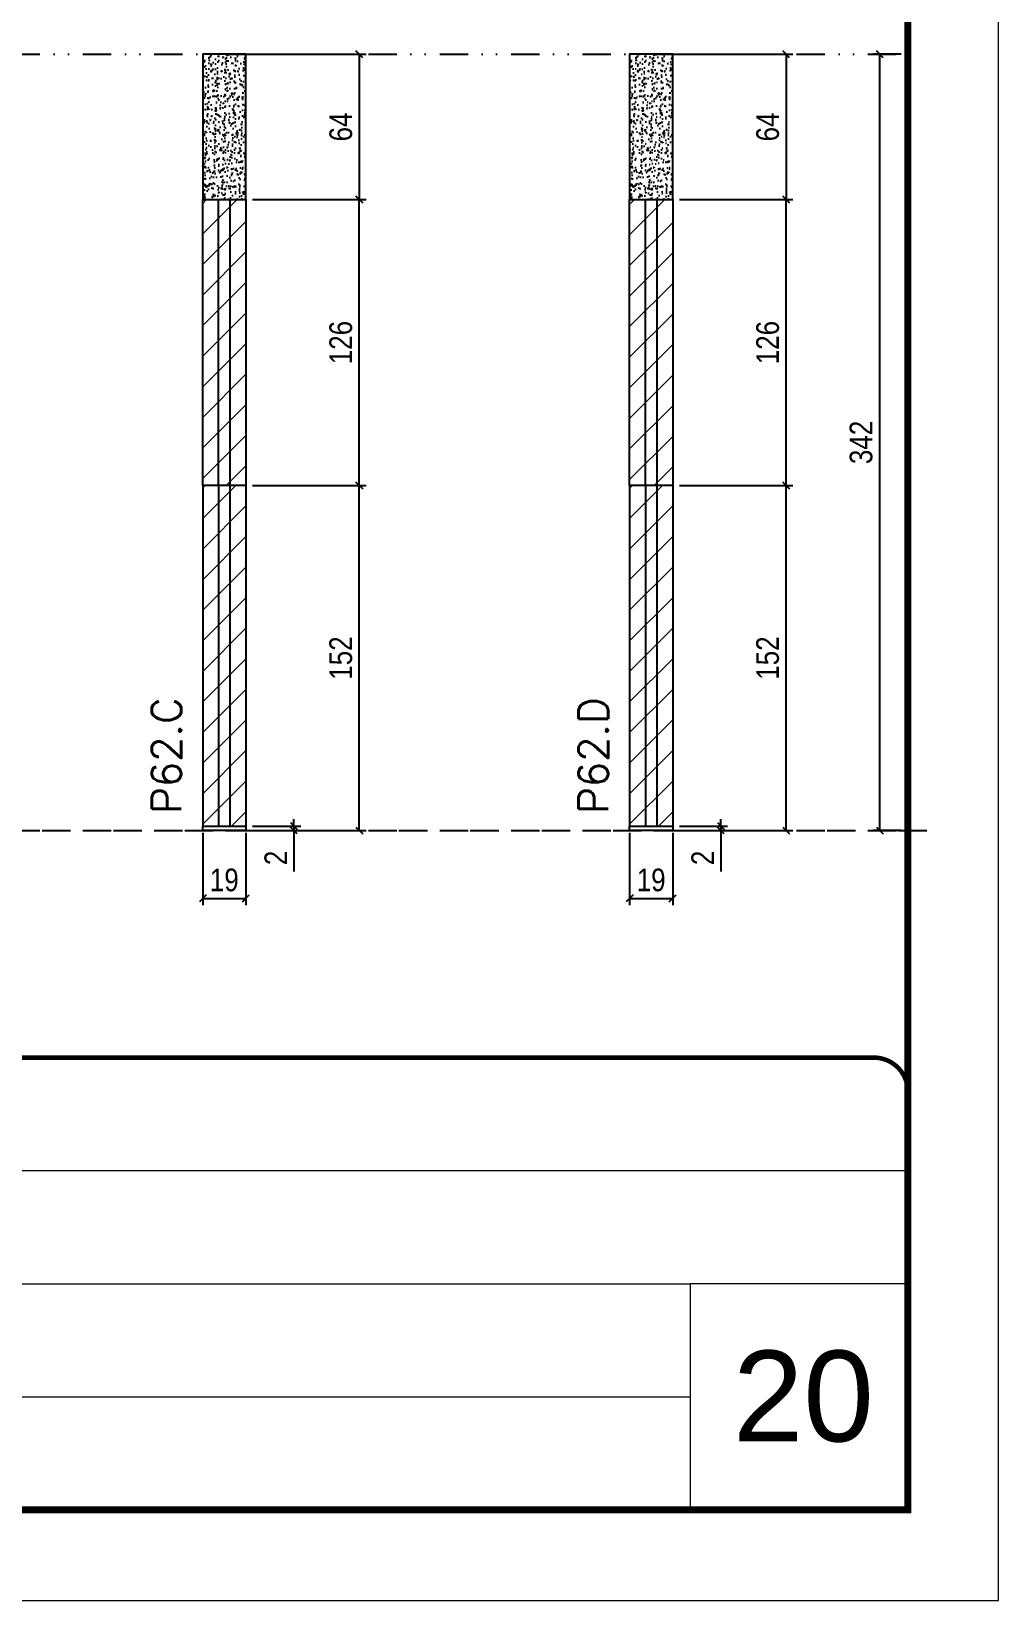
# Model space of a CAD drawing. Extents: x 14400 to 27878, y -21631 to 6985.
# Drawn here: x 20241 to 20667, y 1340 to 2032 of the extents above; entities that cross this region are included whole.
import ezdxf

# ---------------------------------------------------------------- set-up
doc = ezdxf.new("R2010")
doc.units = 0
for name, pattern in [('CONTINUO', [0]), ('DASHED', [0.75, 0.5, -0.25]), ('DIVIDE2', [0.625, 0.25, -0.125, 0, -0.125, 0, -0.125])]:
    doc.linetypes.add(name, pattern=pattern)
for name, color, linetype, lineweight in [('CARIMBO', 255, 'Continuous', 9), ('Folhas', 255, 'Continuous', 9), ('Hachura', 251, 'Continuous', 9), ('SARRAFO DE PRESSAO', 251, 'DASHED', 9), ('Texto Seção', 7, 'Continuous', 15)]:
    doc.layers.add(name, color=color, linetype=linetype, lineweight=lineweight)
for name, color, linetype in [('COTA', 241, 'Continuous'), ('Nível', 160, 'Continuous'), ('Painéis', 200, 'Continuous'), ('SARR_2.2x7', 40, 'Continuous')]:
    doc.layers.add(name, color=color, linetype=linetype)
doc.styles.add('ARIAL', font='arial.ttf')
doc.styles.add('COTA TECNICA', font='techl___.ttf', dxfattribs={"height": 10})
doc.styles.add('COTA TECNICA-50', font='techl___.ttf', dxfattribs={"height": 10})
doc.styles.add('REGUA-120', font='ROMANS.shx', dxfattribs={"height": 15})
doc.dimstyles.new('COTA PAINEL-50', dxfattribs={"dimtxt": 10, "dimasz": 3, "dimexe": 3, "dimexo": 3, "dimgap": 3, "dimtad": 1, "dimdec": 1, "dimzin": 12, "dimdsep": 46, "dimtxsty": 'COTA TECNICA-50', "dimblk1": 'OBLIQUE', "dimblk2": 'OBLIQUE', "dimsah": 1, "dimcen": 0.9, "dimclrd": 4, "dimclre": 4, "dimclrt": 240, "dimadec": 1, "dimazin": 3, "dimtfac": 1, "dimtdec": 1, "dimtmove": 0, "dimatfit": 3, "dimfxl": 1, "dimtolj": 1, "dimtzin": 12, "dimarcsym": 0})
doc.dimstyles.new('PAINEL', dxfattribs={"dimtxt": 10, "dimasz": 3, "dimexe": 3, "dimexo": 3, "dimgap": 3, "dimtad": 1, "dimdec": 1, "dimzin": 12, "dimdsep": 46, "dimtxsty": 'COTA TECNICA', "dimblk1": 'OBLIQUE', "dimblk2": 'OBLIQUE', "dimsah": 1, "dimcen": 0.9, "dimclrd": 4, "dimclre": 4, "dimclrt": 240, "dimadec": 1, "dimazin": 3, "dimtfac": 1, "dimtdec": 1, "dimtmove": 0, "dimatfit": 3, "dimfxl": 1, "dimtolj": 1, "dimtzin": 12, "dimarcsym": 0})

# ---------------------------------------------------------------- blocks, each defined once
blk = doc.blocks.new('9999999999')
at = {"color": 30, "linetype": 'CONTINUO'}
for p, q in [((98564.56, 34379.64), (99583.98, 34379.64)), ((98564.56, 34329.83), (99487.98, 34329.83)), ((99583.98, 34329.83), (99487.98, 34329.83)), ((99487.98, 34329.83), (99487.98, 34230.21)), ((98564.56, 34280.02), (99487.98, 34280.02))]:
    blk.add_line(p, q, dxfattribs=at)
at = {"color": 30, "linetype": 'CONTINUO', "const_width": 2}
blk.add_lwpolyline([(99583.98, 34230.21), (99583.98, 34414.45, 0.414214), (99568.98, 34429.45), (98228.98, 34429.45, 0.414214), (98213.98, 34414.45), (98213.98, 34245.21, 0.414214), (98228.98, 34230.21), (99583.98, 34230.21)], format="xyb", dxfattribs=at)
at = {"layer": 'Folhas'}
blk.add_lwpolyline([(98138.98, 34190.21), (99623.98, 34190.21), (99623.98, 35240.21), (98138.98, 35240.21)], close=True, dxfattribs=at)
at = {"layer": 'Folhas', "color": 30, "const_width": 3}
blk.add_lwpolyline([(98213.98, 34230.21), (99583.98, 34230.21), (99583.98, 35200.21), (98213.98, 35200.21)], close=True, dxfattribs=at)
blk = doc.blocks.new('_Oblique')
at = {"color": 0, "linetype": 'ByBlock', "lineweight": -2}
blk.add_line((-0.5, -0.5), (0.5, 0.5), dxfattribs=at)
blk = doc.blocks.new('*D901')
at = {"layer": 'COTA', "color": 4, "lineweight": -2, "transparency": 16777216}
for p, q in [((20316.18, 1678.71), (20316.18, 1646.82)), ((20335.18, 1678.71), (20335.18, 1646.82)), ((20316.18, 1649.82), (20335.18, 1649.82))]:
    blk.add_line(p, q, dxfattribs=at)
at = {"layer": 'Defpoints', "color": 0, "transparency": 16777216}
for p in [(20316.18, 1681.71), (20335.18, 1681.71), (20335.18, 1649.82)]:
    blk.add_point(p, dxfattribs=at)
at = {"layer": 'COTA', "color": 4, "lineweight": -2, "transparency": 16777216, "xscale": 3, "yscale": 3, "zscale": 3, "rotation": 180}
blk.add_blockref('_Oblique', (20316.18, 1649.82), dxfattribs=at)
at = {"layer": 'COTA', "color": 4, "lineweight": -2, "transparency": 16777216, "xscale": 3, "yscale": 3, "zscale": 3}
blk.add_blockref('_Oblique', (20335.18, 1649.82), dxfattribs=at)
at = {"layer": 'COTA', "color": 240, "transparency": 16777216, "insert": (20325.68, 1657.9), "char_height": 10, "attachment_point": 5, "style": 'COTA TECNICA'}
blk.add_mtext('\\A1;19', dxfattribs=at)
blk = doc.blocks.new('*D902')
at = {"layer": 'COTA', "color": 4, "lineweight": -2, "transparency": 16777216}
for p, q in [((20338.18, 1681.71), (20359.37, 1681.71)), ((20356.37, 1681.71), (20356.37, 1684.71)), ((20356.37, 1681.71), (20356.37, 1679.71)), ((20338.18, 1679.71), (20359.37, 1679.71)), ((20356.37, 1679.71), (20356.37, 1661.6))]:
    blk.add_line(p, q, dxfattribs=at)
at = {"layer": 'Defpoints', "color": 0, "transparency": 16777216}
for p in [(20335.18, 1681.71), (20356.37, 1681.71), (20335.18, 1679.71)]:
    blk.add_point(p, dxfattribs=at)
at = {"layer": 'COTA', "color": 4, "lineweight": -2, "transparency": 16777216, "xscale": 3, "yscale": 3, "zscale": 3}
for p, rotation in [((20356.37, 1681.71), 270), ((20356.37, 1679.71), 90)]:
    blk.add_blockref('_Oblique', p, dxfattribs=dict(at, rotation=rotation))
at = {"layer": 'COTA', "color": 240, "transparency": 16777216, "insert": (20348.37, 1667.65), "char_height": 10, "attachment_point": 5, "rotation": 90, "style": 'COTA TECNICA-50'}
blk.add_mtext('\\A1;2', dxfattribs=at)
blk = doc.blocks.new('*D925')
at = {"layer": 'COTA', "color": 4, "linetype": 'ByBlock', "lineweight": -2, "transparency": 16777216}
for p, q in [((20338.18, 2021.71), (20388.17, 2021.71)), ((20385.17, 2021.71), (20385.17, 1957.71)), ((20338.18, 1957.71), (20388.17, 1957.71))]:
    blk.add_line(p, q, dxfattribs=at)
at = {"layer": 'Defpoints', "color": 0, "linetype": 'ByBlock', "transparency": 16777216}
for p in [(20335.18, 2021.71), (20335.18, 1957.71), (20385.17, 1957.71)]:
    blk.add_point(p, dxfattribs=at)
at = {"layer": 'COTA', "color": 4, "linetype": 'ByBlock', "lineweight": -2, "transparency": 16777216, "xscale": 3, "yscale": 3, "zscale": 3}
for p, rotation in [((20385.17, 2021.71), 90), ((20385.17, 1957.71), 270)]:
    blk.add_blockref('_Oblique', p, dxfattribs=dict(at, rotation=rotation))
at = {"layer": 'COTA', "color": 240, "linetype": 'ByBlock', "transparency": 16777216, "insert": (20377.07, 1989.71), "char_height": 10, "attachment_point": 5, "rotation": 90, "style": 'COTA TECNICA'}
blk.add_mtext('\\A1;64', dxfattribs=at)
blk = doc.blocks.new('*D903')
at = {"layer": 'COTA', "color": 4, "lineweight": -2, "transparency": 16777216}
for p, q in [((20338.18, 1831.71), (20388.17, 1831.71)), ((20385.17, 1679.71), (20385.17, 1831.71)), ((20338.18, 1679.71), (20388.17, 1679.71))]:
    blk.add_line(p, q, dxfattribs=at)
at = {"layer": 'Defpoints', "color": 0, "transparency": 16777216}
for p in [(20335.18, 1831.71), (20385.17, 1831.71), (20335.18, 1679.71)]:
    blk.add_point(p, dxfattribs=at)
at = {"layer": 'COTA', "color": 4, "lineweight": -2, "transparency": 16777216, "xscale": 3, "yscale": 3, "zscale": 3}
for p, rotation in [((20385.17, 1831.71), 90), ((20385.17, 1679.71), 270)]:
    blk.add_blockref('_Oblique', p, dxfattribs=dict(at, rotation=rotation))
at = {"layer": 'COTA', "color": 240, "transparency": 16777216, "insert": (20377.06, 1755.71), "char_height": 10, "attachment_point": 5, "rotation": 90, "style": 'COTA TECNICA-50'}
blk.add_mtext('\\A1;152', dxfattribs=at)
blk = doc.blocks.new('*D904')
at = {"layer": 'COTA', "color": 4, "lineweight": -2, "transparency": 16777216}
for p, q in [((20504.33, 1678.71), (20504.33, 1646.82)), ((20523.33, 1678.71), (20523.33, 1646.82)), ((20504.33, 1649.82), (20523.33, 1649.82))]:
    blk.add_line(p, q, dxfattribs=at)
at = {"layer": 'Defpoints', "color": 0, "transparency": 16777216}
for p in [(20504.33, 1681.71), (20523.33, 1681.71), (20523.33, 1649.82)]:
    blk.add_point(p, dxfattribs=at)
at = {"layer": 'COTA', "color": 4, "lineweight": -2, "transparency": 16777216, "xscale": 3, "yscale": 3, "zscale": 3, "rotation": 180}
blk.add_blockref('_Oblique', (20504.33, 1649.82), dxfattribs=at)
at = {"layer": 'COTA', "color": 4, "lineweight": -2, "transparency": 16777216, "xscale": 3, "yscale": 3, "zscale": 3}
blk.add_blockref('_Oblique', (20523.33, 1649.82), dxfattribs=at)
at = {"layer": 'COTA', "color": 240, "transparency": 16777216, "insert": (20513.83, 1657.9), "char_height": 10, "attachment_point": 5, "style": 'COTA TECNICA'}
blk.add_mtext('\\A1;19', dxfattribs=at)
blk = doc.blocks.new('*D905')
at = {"layer": 'COTA', "color": 4, "lineweight": -2, "transparency": 16777216}
for p, q in [((20526.33, 1681.71), (20547.52, 1681.71)), ((20544.52, 1681.71), (20544.52, 1684.71)), ((20544.52, 1681.71), (20544.52, 1679.71)), ((20526.33, 1679.71), (20547.52, 1679.71)), ((20544.52, 1679.71), (20544.52, 1661.6))]:
    blk.add_line(p, q, dxfattribs=at)
at = {"layer": 'Defpoints', "color": 0, "transparency": 16777216}
for p in [(20523.33, 1681.71), (20544.52, 1681.71), (20523.33, 1679.71)]:
    blk.add_point(p, dxfattribs=at)
at = {"layer": 'COTA', "color": 4, "lineweight": -2, "transparency": 16777216, "xscale": 3, "yscale": 3, "zscale": 3}
for p, rotation in [((20544.52, 1681.71), 270), ((20544.52, 1679.71), 90)]:
    blk.add_blockref('_Oblique', p, dxfattribs=dict(at, rotation=rotation))
at = {"layer": 'COTA', "color": 240, "transparency": 16777216, "insert": (20536.52, 1667.65), "char_height": 10, "attachment_point": 5, "rotation": 90, "style": 'COTA TECNICA-50'}
blk.add_mtext('\\A1;2', dxfattribs=at)
blk = doc.blocks.new('*D926')
at = {"layer": 'COTA', "color": 4, "linetype": 'ByBlock', "lineweight": -2, "transparency": 16777216}
for p, q in [((20526.33, 2021.71), (20576.31, 2021.71)), ((20573.31, 2021.71), (20573.31, 1957.71)), ((20526.33, 1957.71), (20576.31, 1957.71))]:
    blk.add_line(p, q, dxfattribs=at)
at = {"layer": 'Defpoints', "color": 0, "linetype": 'ByBlock', "transparency": 16777216}
for p in [(20523.33, 2021.71), (20523.33, 1957.71), (20573.31, 1957.71)]:
    blk.add_point(p, dxfattribs=at)
at = {"layer": 'COTA', "color": 4, "linetype": 'ByBlock', "lineweight": -2, "transparency": 16777216, "xscale": 3, "yscale": 3, "zscale": 3}
for p, rotation in [((20573.31, 2021.71), 90), ((20573.31, 1957.71), 270)]:
    blk.add_blockref('_Oblique', p, dxfattribs=dict(at, rotation=rotation))
at = {"layer": 'COTA', "color": 240, "linetype": 'ByBlock', "transparency": 16777216, "insert": (20565.21, 1989.71), "char_height": 10, "attachment_point": 5, "rotation": 90, "style": 'COTA TECNICA'}
blk.add_mtext('\\A1;64', dxfattribs=at)
blk = doc.blocks.new('*D906')
at = {"layer": 'COTA', "color": 4, "lineweight": -2, "transparency": 16777216}
for p, q in [((20526.33, 1831.71), (20576.31, 1831.71)), ((20573.31, 1679.71), (20573.31, 1831.71)), ((20526.33, 1679.71), (20576.31, 1679.71))]:
    blk.add_line(p, q, dxfattribs=at)
at = {"layer": 'Defpoints', "color": 0, "transparency": 16777216}
for p in [(20523.33, 1831.71), (20573.31, 1831.71), (20523.33, 1679.71)]:
    blk.add_point(p, dxfattribs=at)
at = {"layer": 'COTA', "color": 4, "lineweight": -2, "transparency": 16777216, "xscale": 3, "yscale": 3, "zscale": 3}
for p, rotation in [((20573.31, 1831.71), 90), ((20573.31, 1679.71), 270)]:
    blk.add_blockref('_Oblique', p, dxfattribs=dict(at, rotation=rotation))
at = {"layer": 'COTA', "color": 240, "transparency": 16777216, "insert": (20565.21, 1755.71), "char_height": 10, "attachment_point": 5, "rotation": 90, "style": 'COTA TECNICA-50'}
blk.add_mtext('\\A1;152', dxfattribs=at)
blk = doc.blocks.new('*D927')
at = {"layer": 'COTA', "color": 4, "lineweight": -2, "transparency": 16777216}
for p, q in [((20338.18, 1957.71), (20388.17, 1957.71)), ((20385.17, 1831.71), (20385.17, 1957.71)), ((20338.18, 1831.71), (20388.17, 1831.71))]:
    blk.add_line(p, q, dxfattribs=at)
at = {"layer": 'Defpoints', "color": 0, "transparency": 16777216}
for p in [(20335.18, 1957.71), (20385.17, 1957.71), (20335.18, 1831.71)]:
    blk.add_point(p, dxfattribs=at)
at = {"layer": 'COTA', "color": 4, "lineweight": -2, "transparency": 16777216, "xscale": 3, "yscale": 3, "zscale": 3}
for p, rotation in [((20385.17, 1957.71), 90), ((20385.17, 1831.71), 270)]:
    blk.add_blockref('_Oblique', p, dxfattribs=dict(at, rotation=rotation))
at = {"layer": 'COTA', "color": 240, "transparency": 16777216, "insert": (20377.07, 1894.71), "char_height": 10, "attachment_point": 5, "rotation": 90, "style": 'COTA TECNICA'}
blk.add_mtext('\\A1;126', dxfattribs=at)
blk = doc.blocks.new('*D928')
at = {"layer": 'COTA', "color": 4, "lineweight": -2, "transparency": 16777216}
for p, q in [((20526.33, 1957.71), (20576.31, 1957.71)), ((20573.31, 1831.71), (20573.31, 1957.71)), ((20526.33, 1831.71), (20576.31, 1831.71))]:
    blk.add_line(p, q, dxfattribs=at)
at = {"layer": 'Defpoints', "color": 0, "transparency": 16777216}
for p in [(20523.33, 1957.71), (20573.31, 1957.71), (20523.33, 1831.71)]:
    blk.add_point(p, dxfattribs=at)
at = {"layer": 'COTA', "color": 4, "lineweight": -2, "transparency": 16777216, "xscale": 3, "yscale": 3, "zscale": 3}
for p, rotation in [((20573.31, 1957.71), 90), ((20573.31, 1831.71), 270)]:
    blk.add_blockref('_Oblique', p, dxfattribs=dict(at, rotation=rotation))
at = {"layer": 'COTA', "color": 240, "transparency": 16777216, "insert": (20565.21, 1894.71), "char_height": 10, "attachment_point": 5, "rotation": 90, "style": 'COTA TECNICA'}
blk.add_mtext('\\A1;126', dxfattribs=at)
blk = doc.blocks.new('*D1891')
at = {"layer": 'COTA', "color": 4, "lineweight": -2, "transparency": 16777216}
for p, q in [((20623.97, 2021.71), (20611.59, 2021.71)), ((20614.59, 1679.71), (20614.59, 2021.71)), ((20623.97, 1679.71), (20611.59, 1679.71))]:
    blk.add_line(p, q, dxfattribs=at)
at = {"layer": 'Defpoints', "color": 0, "transparency": 16777216}
for p in [(20614.59, 2021.71), (20626.97, 2021.71), (20626.97, 1679.71)]:
    blk.add_point(p, dxfattribs=at)
at = {"layer": 'COTA', "color": 4, "lineweight": -2, "transparency": 16777216, "xscale": 3, "yscale": 3, "zscale": 3}
for p, rotation in [((20614.59, 2021.71), 90), ((20614.59, 1679.71), 270)]:
    blk.add_blockref('_Oblique', p, dxfattribs=dict(at, rotation=rotation))
at = {"layer": 'COTA', "color": 240, "transparency": 16777216, "insert": (20606.37, 1850.71), "char_height": 10, "attachment_point": 5, "rotation": 90, "style": 'COTA TECNICA'}
blk.add_mtext('\\A1;342', dxfattribs=at)

msp = doc.modelspace()

# ---------------------------------------------------------------- hatches: boundary and pattern name
at = {"layer": 'COTA'}
h = msp.add_hatch(dxfattribs=at)
h.set_pattern_fill('AR-CONC', color=256, scale=0.03)
h.set_pattern_definition([(50, (4633.316, -2291.15), (5.4655401, -0.4781726), [0.5715, -6.2865]), (355, (4633.316, -2291.15), (-1.0573026, 5.7317054), [0.4572, -5.0292175]), (100.451445, (4633.7715, -2291.19), (4.4082374, 5.2535326), [0.4857003, -5.3427073]), (46.1842, (4633.316, -2289.626), (8.1323712, -1.2612698), [0.85725, -9.42975]), (96.63556, (4633.994, -2289.731), (7.122124, 7.4227837), [0.7285507, -8.0140682]), (351.18415, (4633.316, -2289.626), (7.122124, 7.4227837), [0.685799, -7.543792]), (21, (4634.078, -2290.007), (4.5484317, -3.067956), [0.5715, -6.2865]), (326, (4634.078, -2290.007), (1.8540609, 5.525639), [0.4572, -5.0292]), (71.451445, (4634.457, -2290.263), (6.4024926, 2.457683), [0.4857003, -5.3426981]), (37.5, (4633.316, -2291.1502), (0.0926581, 2.53665117), [0, -4.96824, 0, -5.1054, 0, -5.04825]), (7.5, (4633.316, -2291.1502), (2.00458988, 3.00541724), [0, -2.91084, 0, -4.85394, 0, -1.92405]), (327.5, (4631.6168, -2291.1502), (4.06771786, -0.17186232), [0, -1.905, 0, -5.9436, 0, -7.8867]), (317.5, (4630.8548, -2291.1502), (4.44387544, 0.7627947), [0, -2.4765, 0, -3.94716, 0, -5.6007])])
h.paths.add_polyline_path([(20335.18, 2021.71), (20316.18, 2021.71), (20316.18, 1957.71), (20335.18, 1957.71)])
h = msp.add_hatch(dxfattribs=at)
h.set_pattern_fill('AR-CONC', color=256, scale=0.03)
h.set_pattern_definition([(50, (4821.4614, -2291.15), (5.4655401, -0.4781726), [0.5715, -6.2865]), (355, (4821.4614, -2291.15), (-1.0573026, 5.7317054), [0.4572, -5.0292175]), (100.451445, (4821.917, -2291.19), (4.4082374, 5.2535326), [0.4857003, -5.3427073]), (46.1842, (4821.4614, -2289.626), (8.1323712, -1.2612698), [0.85725, -9.42975]), (96.63556, (4822.139, -2289.731), (7.122124, 7.4227837), [0.7285507, -8.0140682]), (351.18415, (4821.461, -2289.626), (7.122124, 7.4227837), [0.685799, -7.543792]), (21, (4822.2234, -2290.007), (4.5484317, -3.067956), [0.5715, -6.2865]), (326, (4822.2234, -2290.007), (1.8540609, 5.525639), [0.4572, -5.0292]), (71.451445, (4822.6024, -2290.263), (6.4024926, 2.457683), [0.4857003, -5.3426981]), (37.5, (4821.4614, -2291.1502), (0.0926581, 2.53665117), [0, -4.96824, 0, -5.1054, 0, -5.04825]), (7.5, (4821.4614, -2291.1502), (2.00458988, 3.00541724), [0, -2.91084, 0, -4.85394, 0, -1.92405]), (327.5, (4819.7621, -2291.1502), (4.06771786, -0.17186232), [0, -1.905, 0, -5.9436, 0, -7.8867]), (317.5, (4819, -2291.1502), (4.44387544, 0.7627947), [0, -2.4765, 0, -3.94716, 0, -5.6007])])
h.paths.add_polyline_path([(20523.33, 2021.71), (20504.33, 2021.71), (20504.33, 1957.71), (20523.33, 1957.71)])
at = {"layer": 'Hachura', "linetype": 'ByBlock'}
h = msp.add_hatch(dxfattribs=at)
h.set_pattern_fill('ANSI31', color=256, scale=3)
h.paths.add_polyline_path([(19518.41, 2021.71), (19430.41, 2021.71), (19430.41, 1957.71), (19396.41, 1957.71), (19396.41, 1909.71), (19518.41, 1909.71)])
h.paths.add_polyline_path([(19631.41, 2021.71), (19518.41, 2021.71), (19518.41, 1909.71), (19665.41, 1909.71), (19665.41, 1957.71), (19631.41, 1957.71)])
h.paths.add_polyline_path([(19984.27, 2021.71), (19905.27, 2021.71), (19905.27, 1957.71), (19862.27, 1957.71), (19862.27, 1909.71), (19984.27, 1909.71)])
h.paths.add_polyline_path([(20131.27, 1957.71), (20097.27, 1957.71), (20097.27, 2021.71), (19984.27, 2021.71), (19984.27, 1909.71), (20131.27, 1909.71)])
h.paths.add_polyline_path([(20335.18, 1957.71), (20316.18, 1957.71), (20316.18, 1831.71), (20335.18, 1831.71)])
h.paths.add_polyline_path([(20523.33, 1957.71), (20504.33, 1957.71), (20504.33, 1831.71), (20523.33, 1831.71)])
h = msp.add_hatch(dxfattribs=at)
h.set_pattern_fill('ANSI31', color=256, scale=3)
h.set_pattern_definition([(45, (1634.077, 2e-12), (-6.735192, 6.735192), [])])
h.paths.add_polyline_path([(20335.18, 1831.71), (20316.18, 1831.71), (20316.18, 1681.71), (20335.18, 1681.71)])
h = msp.add_hatch(dxfattribs=at)
h.set_pattern_fill('ANSI31', color=256, scale=3)
h.set_pattern_definition([(45, (1822.223, 2e-12), (-6.735192, 6.735192), [])])
h.paths.add_polyline_path([(20523.33, 1831.71), (20504.33, 1831.71), (20504.33, 1681.71), (20523.33, 1681.71)])

# ---------------------------------------------------------------- linework, layer by layer
at = {"layer": 'COTA', "linetype": 'ByBlock'}
for points in [[(20316.18, 1957.71), (20335.18, 1957.71), (20335.18, 2021.71), (20316.18, 2021.71)], [(20504.33, 1957.71), (20523.33, 1957.71), (20523.33, 2021.71), (20504.33, 2021.71)]]:
    msp.add_lwpolyline(points, close=True, dxfattribs=at)
at = {"layer": 'Nível', "color": 4, "linetype": 'DIVIDE2', "ltscale": 50}
for p, q in [((19256.97, 2021.71), (20626.97, 2021.71)), ((19256.97, 1679.71), (20626.97, 1679.71)), ((19270.47, 1679.71), (20640.47, 1679.71))]:
    msp.add_line(p, q, dxfattribs=at)
at = {"layer": 'Painéis'}
for p, q in [((20316.18, 1957.71), (20335.18, 1957.71)), ((20316.18, 1831.71), (20316.18, 1957.71)), ((20335.18, 1957.71), (20335.18, 1831.71)), ((20504.33, 1957.71), (20523.33, 1957.71)), ((20504.33, 1831.71), (20504.33, 1957.71)), ((20523.33, 1957.71), (20523.33, 1831.71)), ((20316.18, 1831.71), (20316.18, 1681.71)), ((20335.18, 1831.71), (20316.18, 1831.71)), ((20335.18, 1831.71), (20335.18, 1681.71)), ((20504.33, 1831.71), (20504.33, 1681.71)), ((20523.33, 1831.71), (20504.33, 1831.71)), ((20523.33, 1831.71), (20523.33, 1681.71)), ((20316.18, 1681.71), (20335.18, 1681.71)), ((20316.18, 1681.71), (20335.18, 1681.71)), ((20316.18, 1679.71), (20316.18, 1681.71)), ((20335.18, 1681.71), (20335.18, 1679.71)), ((20504.33, 1681.71), (20523.33, 1681.71)), ((20504.33, 1681.71), (20523.33, 1681.71)), ((20504.33, 1679.71), (20504.33, 1681.71)), ((20523.33, 1681.71), (20523.33, 1679.71)), ((20335.18, 1679.71), (20316.18, 1679.71)), ((20523.33, 1679.71), (20504.33, 1679.71))]:
    msp.add_line(p, q, dxfattribs=at)
at = {"layer": 'SARR_2.2x7'}
for p, q in [((20323.18, 1831.71), (20323.18, 1957.71)), ((20328.18, 1957.71), (20328.18, 1831.71)), ((20511.33, 1831.71), (20511.33, 1957.71)), ((20516.33, 1957.71), (20516.33, 1831.71)), ((20323.18, 1831.71), (20323.18, 1681.71)), ((20328.18, 1831.71), (20328.18, 1681.71)), ((20511.33, 1831.71), (20511.33, 1681.71)), ((20516.33, 1831.71), (20516.33, 1681.71))]:
    msp.add_line(p, q, dxfattribs=at)

# ---------------------------------------------------------------- block references
at = {"layer": 'SARRAFO DE PRESSAO', "color": 6, "linetype": 'ByBlock'}
msp.add_blockref('9999999999', (-78957.01, -32849.78), dxfattribs=at)

# ---------------------------------------------------------------- texts
at = {"layer": 'CARIMBO', "style": 'ARIAL'}
msp.add_text('20', height=40, dxfattribs=at).set_placement((20549.83, 1410.57))
at = {"layer": 'Texto Seção', "char_height": 13, "width": 370.6998, "attachment_point": 7, "rotation": 90, "style": 'REGUA-120'}
for s, insert in [('P62.C', (20306.73, 1687.12)), ('P62.D', (20494.87, 1687.12))]:
    msp.add_mtext(s, dxfattribs=dict(at, insert=insert))

# ---------------------------------------------------------------- dimensions: what is measured, and where the dimension line sits
at = {"layer": 'COTA', "linetype": 'ByBlock'}
for base, p1, p2, picture, middle in [((20385.17, 1957.71), (20335.18, 2021.71), (20335.18, 1957.71), '*D925', (20377.07, 1989.71)), ((20573.31, 1957.71), (20523.33, 2021.71), (20523.33, 1957.71), '*D926', (20565.21, 1989.71))]:
    dim = msp.add_linear_dim(base=base, p1=p1, p2=p2, angle=90, dimstyle='PAINEL', dxfattribs=at)
    dim.commit()
    dim.dimension.update_dxf_attribs({"geometry": picture, "text_midpoint": middle})
at = {"layer": 'COTA'}
for base, p1, p2, dimstyle, picture, middle in [((20614.59, 2021.71), (20626.97, 1679.71), (20626.97, 2021.71), 'PAINEL', '*D1891', (20606.37, 1850.71)), ((20385.17, 1957.71), (20335.18, 1831.71), (20335.18, 1957.71), 'PAINEL', '*D927', (20377.07, 1894.71)), ((20573.31, 1957.71), (20523.33, 1831.71), (20523.33, 1957.71), 'PAINEL', '*D928', (20565.21, 1894.71)), ((20385.17, 1831.71), (20335.18, 1679.71), (20335.18, 1831.71), 'COTA PAINEL-50', '*D903', (20377.06, 1755.71)), ((20573.31, 1831.71), (20523.33, 1679.71), (20523.33, 1831.71), 'COTA PAINEL-50', '*D906', (20565.21, 1755.71))]:
    dim = msp.add_linear_dim(base=base, p1=p1, p2=p2, angle=90, dimstyle=dimstyle, dxfattribs=at)
    dim.commit()
    dim.dimension.update_dxf_attribs({"geometry": picture, "text_midpoint": middle})
for base, p1, p2, picture, middle in [((20335.18, 1649.82), (20316.18, 1681.71), (20335.18, 1681.71), '*D901', (20325.68, 1657.9)), ((20523.33, 1649.82), (20504.33, 1681.71), (20523.33, 1681.71), '*D904', (20513.83, 1657.9))]:
    dim = msp.add_linear_dim(base=base, p1=p1, p2=p2, dimstyle='PAINEL', override={"dimarcsym": 2}, dxfattribs=at)
    dim.commit()
    dim.dimension.update_dxf_attribs({"geometry": picture, "text_midpoint": middle})
for base, p1, p2, picture, middle in [((20356.37, 1681.71), (20335.18, 1679.71), (20335.18, 1681.71), '*D902', (20356.37, 1667.65)), ((20544.52, 1681.71), (20523.33, 1679.71), (20523.33, 1681.71), '*D905', (20544.52, 1667.65))]:
    dim = msp.add_linear_dim(base=base, p1=p1, p2=p2, angle=90, dimstyle='COTA PAINEL-50', dxfattribs=at)
    dim.commit()
    dim.dimension.update_dxf_attribs({"geometry": picture, "text_midpoint": middle, "dimtype": 160})

doc.saveas('drawing.dxf')
